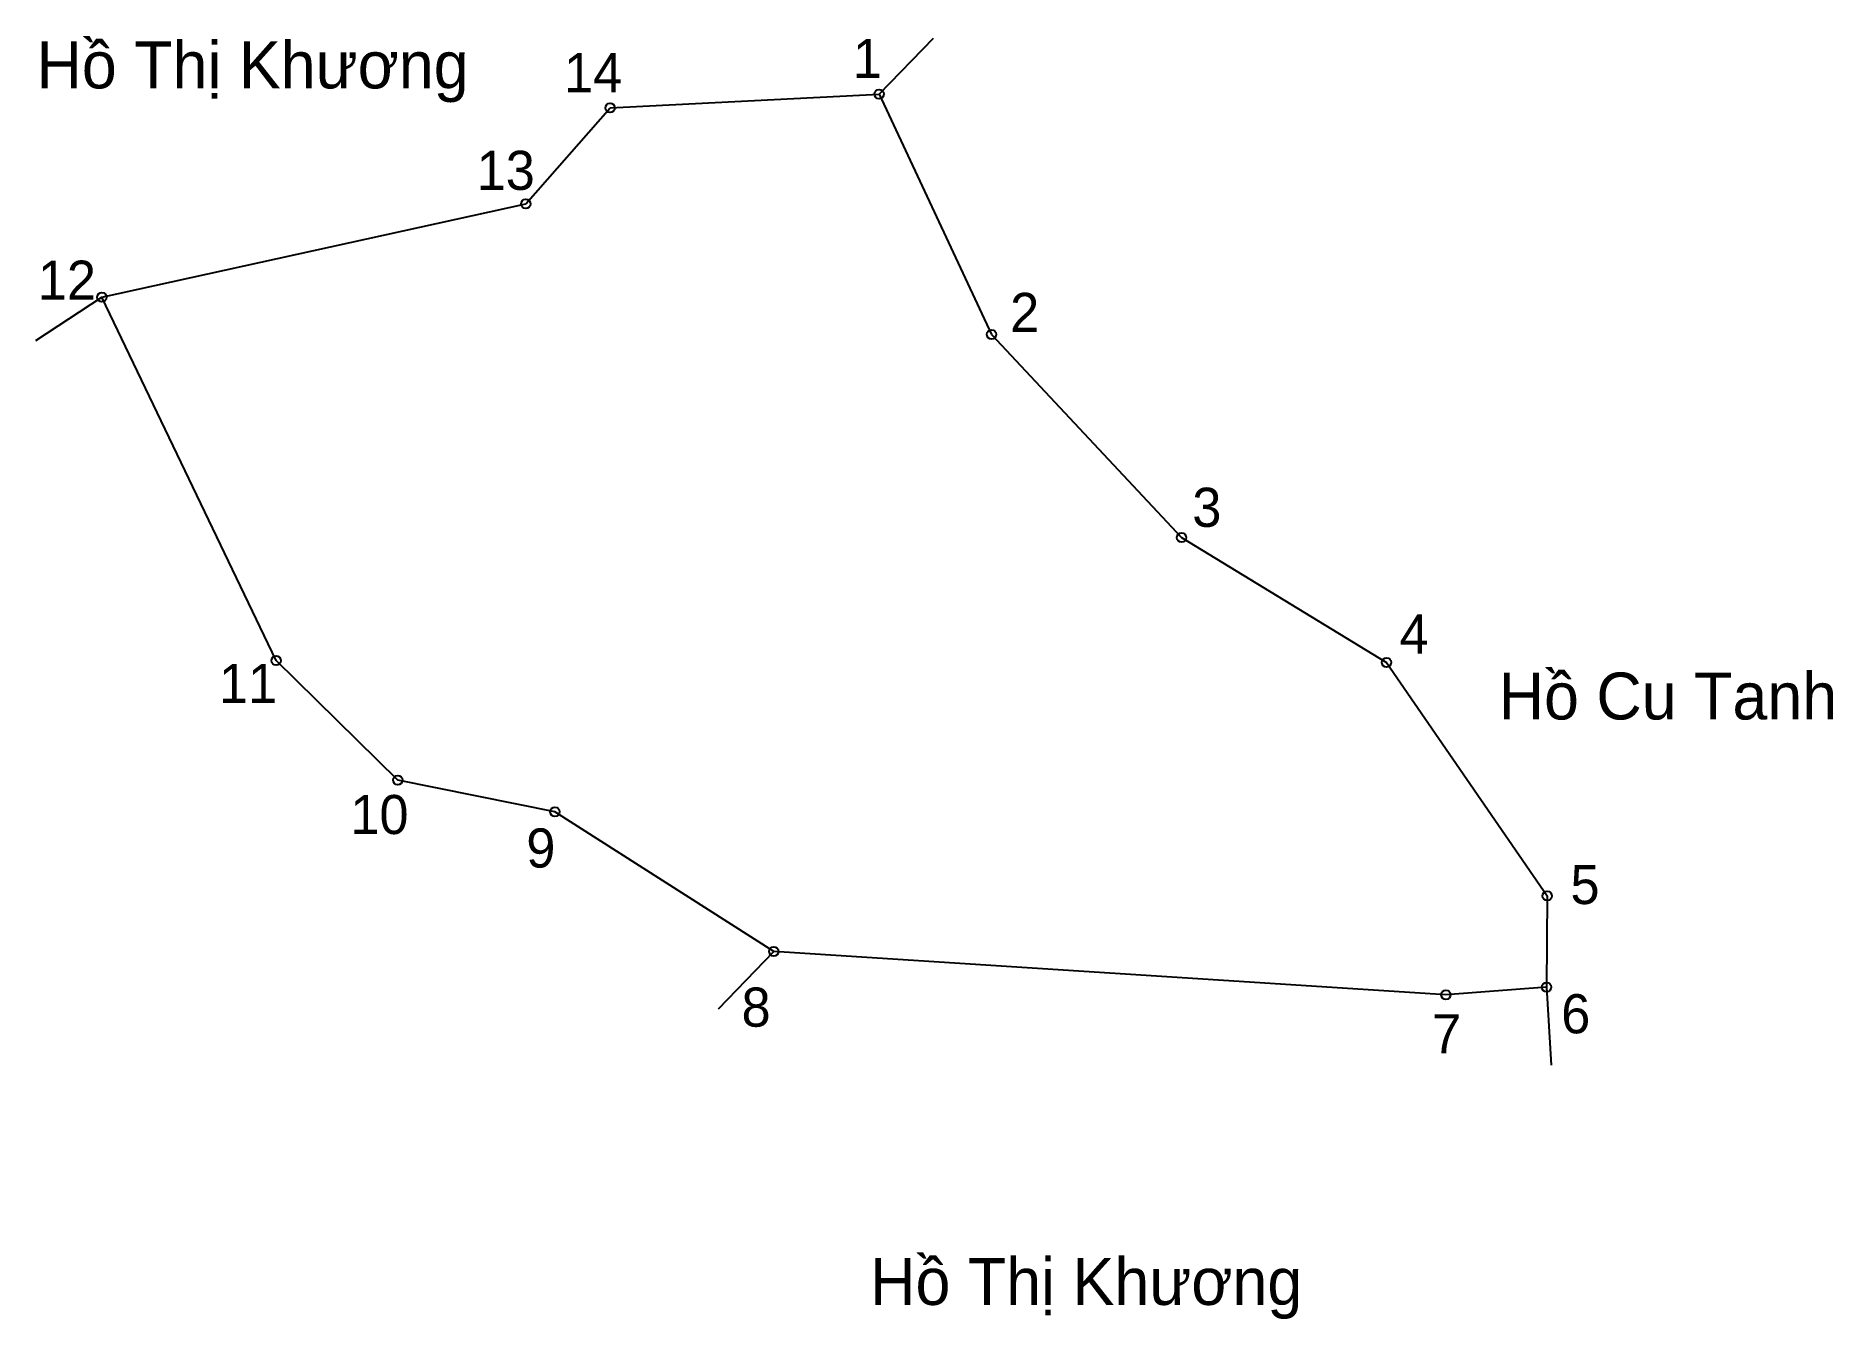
# Model space of a CAD drawing. Extents: x 547298 to 547477, y 1826308 to 1826436.
import ezdxf

# ---------------------------------------------------------------- set-up
doc = ezdxf.new("R2010")
doc.units = 0
for name, color, linetype in [('CanhThua', 7, 'Continuous'), ('MocDinhThua', 7, 'Continuous'), ('RauThua', 7, 'Continuous'), ('SoHieuDinhThua', 7, 'Continuous'), ('TenChuLanCan', 7, 'Continuous')]:
    doc.layers.add(name, color=color, linetype=linetype)

msp = doc.modelspace()

# ---------------------------------------------------------------- linework, layer by layer
at = {"layer": 'CanhThua'}
for p, q in [((547355.4, 1826428.8), (547382.13, 1826430.17)), ((547382.13, 1826430.17), (547393.3, 1826406.28)), ((547347.02, 1826419.25), (547355.4, 1826428.8)), ((547304.9, 1826409.97), (547347.02, 1826419.25)), ((547322.21, 1826373.85), (547304.9, 1826409.97)), ((547393.3, 1826406.28), (547412.19, 1826386.08)), ((547412.19, 1826386.08), (547432.56, 1826373.67)), ((547334.3, 1826361.98), (547322.21, 1826373.85)), ((547432.56, 1826373.67), (547448.52, 1826350.46)), ((547349.92, 1826358.83), (547334.3, 1826361.98)), ((547371.66, 1826344.94), (547349.92, 1826358.83)), ((547448.52, 1826350.46), (547448.46, 1826341.39)), ((547438.45, 1826340.64), (547371.66, 1826344.94)), ((547448.46, 1826341.39), (547438.45, 1826340.64))]:
    msp.add_line(p, q, dxfattribs=at)
at = {"layer": 'MocDinhThua'}
for centre in [(547382.13, 1826430.17), (547355.4, 1826428.8), (547347.02, 1826419.25), (547304.9, 1826409.97), (547393.3, 1826406.28), (547412.19, 1826386.08), (547322.21, 1826373.85), (547432.56, 1826373.67), (547334.3, 1826361.98), (547349.92, 1826358.83), (547448.52, 1826350.46), (547371.66, 1826344.94), (547438.45, 1826340.64), (547448.46, 1826341.39)]:
    msp.add_circle(centre, 0.466, dxfattribs=at)
at = {"layer": 'RauThua'}
for p, q in [((547382.13, 1826430.17), (547387.54, 1826435.72)), ((547298.34, 1826405.67), (547304.9, 1826409.97)), ((547366.17, 1826339.23), (547371.66, 1826344.94)), ((547448.46, 1826341.39), (547448.91, 1826333.63))]:
    msp.add_line(p, q, dxfattribs=at)

# ---------------------------------------------------------------- texts
at = {"layer": 'SoHieuDinhThua'}
for s, height, p in [('1', 3.89, (547379.52, 1826431.77)), ('14', 3.887, (547350.82, 1826430.36)), ('13', 3.887, (547342.14, 1826420.65)), ('12', 3.887, (547298.53, 1826409.73)), ('2', 3.89, (547395.15, 1826406.52)), ('3', 3.89, (547413.25, 1826387.15)), ('4', 3.89, (547433.85, 1826374.55)), ('11', 3.887, (547316.53, 1826369.64)), ('10', 3.887, (547329.59, 1826356.61)), ('9', 3.89, (547347.07, 1826353.28)), ('5', 3.89, (547450.83, 1826349.65)), ('8', 3.89, (547368.46, 1826337.46)), ('6', 3.89, (547449.91, 1826336.8)), ('7', 3.89, (547437.08, 1826334.81))]:
    msp.add_text(s, height=height, dxfattribs=at).set_placement(p)
at = {"layer": 'TenChuLanCan'}
for s, p in [('Hồ Thị Khương', (547298.4, 1826430.74)), ('Hồ Cu Tanh', (547443.7, 1826368)), ('Hồ Thị Khương', (547381.24, 1826309.8))]:
    msp.add_text(s, height=4.665, dxfattribs=at).set_placement(p)

doc.saveas('drawing.dxf')
